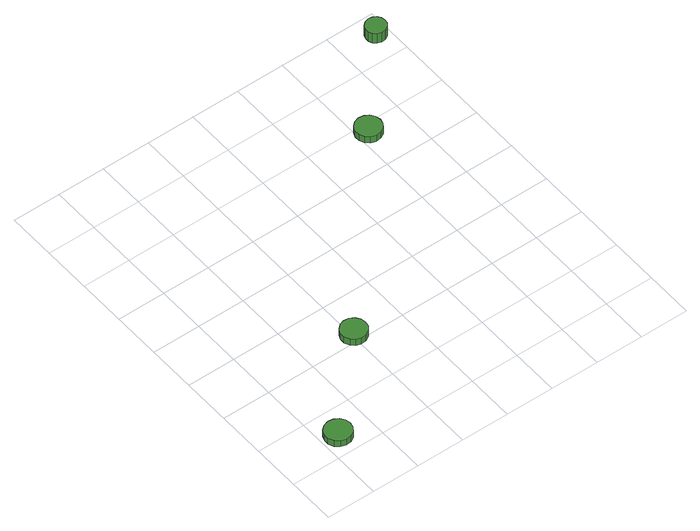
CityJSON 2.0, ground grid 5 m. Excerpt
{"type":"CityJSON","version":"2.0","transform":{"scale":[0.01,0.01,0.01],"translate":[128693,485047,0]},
"CityObjects":{
"tree1":{"type":"SolitaryVegetationObject","attributes":{"function":"something"},"geometry":[{"type":"MultiSurface","lod":"1","boundaries":[[[0,1,2,3,4,5,6,7,8,9,10,11,12,13,14]],[[15,16,17,18,19,20,21,22,23,24,25,26,27,28,29]],[[0,29,28,1]],[[1,28,27,2]],[[2,27,26,3]],[[3,26,25,4]],[[4,25,24,5]],[[5,24,23,6]],[[6,23,22,7]],[[7,22,21,8]],[[8,21,20,9]],[[9,20,19,10]],[[10,19,18,11]],[[11,18,17,12]],[[12,17,16,13]],[[13,16,15,14]],[[14,15,29,0]]]}]},
"tree2":{"type":"SolitaryVegetationObject","attributes":{"function":"something"},"geometry":[{"type":"MultiSurface","lod":"1","boundaries":[[[30,31,32,33,34,35,36,37,38,39,40,41,42,43,44]],[[45,46,47,48,49,50,51,52,53,54,55,56,57,58,59]],[[30,59,58,31]],[[31,58,57,32]],[[32,57,56,33]],[[33,56,55,34]],[[34,55,54,35]],[[35,54,53,36]],[[36,53,52,37]],[[37,52,51,38]],[[38,51,50,39]],[[39,50,49,40]],[[40,49,48,41]],[[41,48,47,42]],[[42,47,46,43]],[[43,46,45,44]],[[44,45,59,30]]]}]},
"tree3":{"type":"SolitaryVegetationObject","attributes":{"function":"something"},"geometry":[{"type":"MultiSurface","lod":"1","boundaries":[[[60,61,62,63,64,65,66,67,68,69,70,71,72,73,74]],[[75,76,77,78,79,80,81,82,83,84,85,86,87,88,89]],[[60,89,88,61]],[[61,88,87,62]],[[62,87,86,63]],[[63,86,85,64]],[[64,85,84,65]],[[65,84,83,66]],[[66,83,82,67]],[[67,82,81,68]],[[68,81,80,69]],[[69,80,79,70]],[[70,79,78,71]],[[71,78,77,72]],[[72,77,76,73]],[[73,76,75,74]],[[74,75,89,60]]]}]},
"tree4":{"type":"SolitaryVegetationObject","attributes":{"function":"something"},"geometry":[{"type":"MultiSurface","lod":"1","boundaries":[[[90,91,92,93,94,95,96,97,98,99,100,101,102,103,104]],[[105,106,107,108,109,110,111,112,113,114,115,116,117,118,119]],[[90,119,118,91]],[[91,118,117,92]],[[92,117,116,93]],[[93,116,115,94]],[[94,115,114,95]],[[95,114,113,96]],[[96,113,112,97]],[[97,112,111,98]],[[98,111,110,99]],[[99,110,109,100]],[[100,109,108,101]],[[101,108,107,102]],[[102,107,106,103]],[[103,106,105,104]],[[104,105,119,90]]]}]}
},
"vertices":[
[305,219,86],[293,274,86],[260,320,86],[211,348,86],[155,354,86],[101,336,86],[59,299,86],[36,247,86],[36,191,86],[59,139,86],[101,101,86],[155,84,86],[211,90,86],[260,118,86],[293,163,86],[293,163,12],[260,118,12],[211,90,12],[155,84,12],[101,101,12],[59,139,12],[36,191,12],[36,247,12],[59,299,12],[101,336,12],[155,354,12],[211,348,12],[260,320,12],[293,274,12],[305,219,12],
[1150,1082,91],[1139,1135,91],[1107,1180,91],[1059,1207,91],[1005,1213,91],[953,1196,91],[913,1159,91],[890,1109,91],[890,1055,91],[913,1005,91],[953,968,91],[1005,952,91],[1059,957,91],[1107,985,91],[1139,1029,91],[1139,1029,12],[1107,985,12],[1059,957,12],[1005,952,12],[953,968,12],[913,1005,12],[890,1055,12],[890,1109,12],[913,1159,12],[953,1196,12],[1005,1213,12],[1059,1207,12],[1107,1180,12],[1139,1135,12],[1150,1082,12],
[2742,2910,90],[2730,2963,90],[2698,3008,90],[2650,3035,90],[2595,3041,90],[2543,3024,90],[2502,2987,90],[2480,2937,90],[2480,2882,90],[2502,2832,90],[2543,2795,90],[2595,2778,90],[2650,2784,90],[2698,2811,90],[2730,2856,90],[2730,2856,12],[2698,2811,12],[2650,2784,12],[2595,2778,12],[2543,2795,12],[2502,2832,12],[2480,2882,12],[2480,2937,12],[2502,2987,12],[2543,3024,12],[2595,3041,12],[2650,3035,12],[2698,3008,12],[2730,2963,12],[2742,2910,12],
[3480,3784,136],[3471,3827,136],[3446,3861,136],[3409,3883,136],[3366,3887,136],[3325,3874,136],[3293,3845,136],[3276,3806,136],[3276,3763,136],[3293,3724,136],[3325,3695,136],[3366,3682,136],[3409,3686,136],[3446,3708,136],[3471,3742,136],[3471,3742,12],[3446,3708,12],[3409,3686,12],[3366,3682,12],[3325,3695,12],[3293,3724,12],[3276,3763,12],[3276,3806,12],[3293,3845,12],[3325,3874,12],[3366,3887,12],[3409,3883,12],[3446,3861,12],[3471,3827,12],[3480,3784,12]
]}
